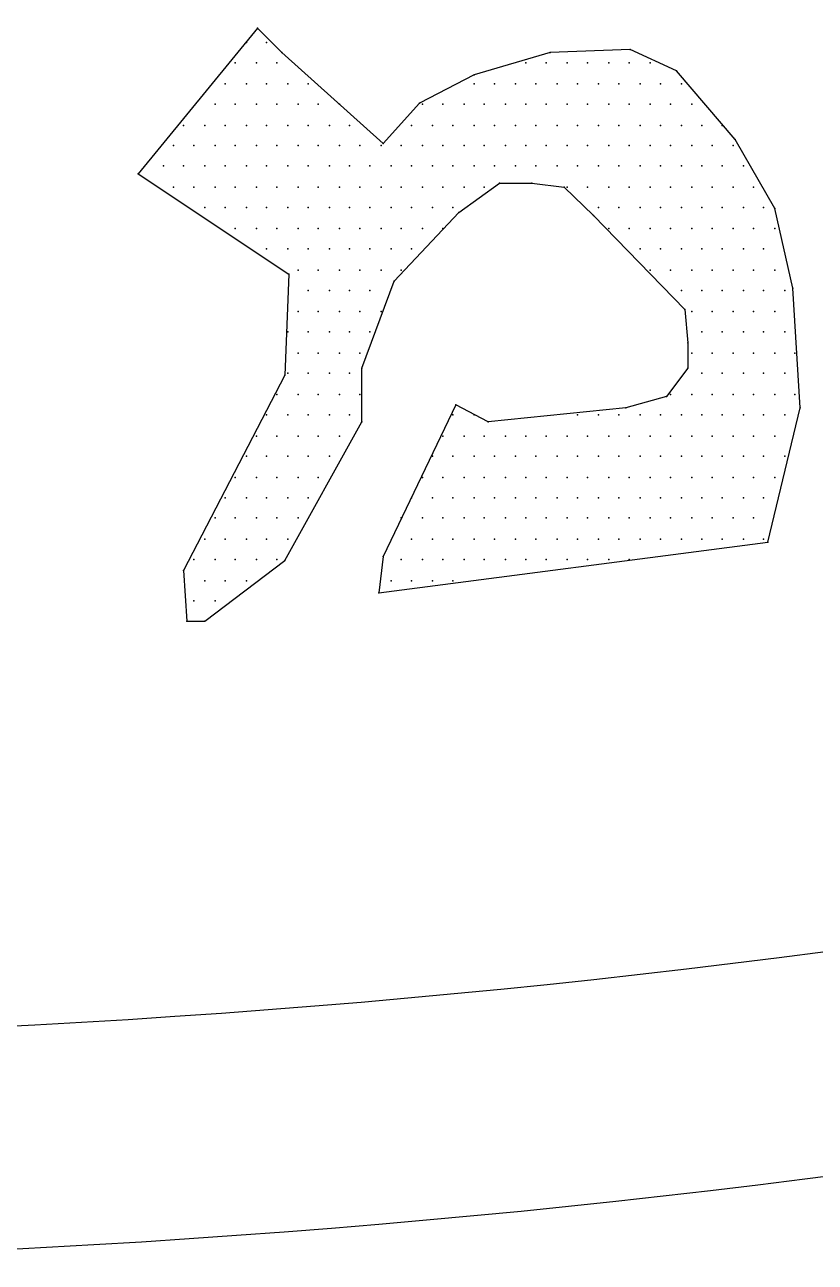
# Model space of a CAD drawing. Extents: x 180421 to 182279, y 668879 to 669787.
# Drawn here: x 181671.48 to 181675.61, y 669701.41 to 669707.86 of the extents above; entities that cross this region are included whole.
import ezdxf

# ---------------------------------------------------------------- set-up
doc = ezdxf.new("R2010")
doc.units = 0
doc.header["$LTSCALE"] = 2.5
doc.header["$MEASUREMENT"] = 0
doc.layers.add('KOTERET', color=1, linetype='CONTINUOUS')

msp = doc.modelspace()

# ---------------------------------------------------------------- linework, layer by layer
at = {"layer": 'KOTERET', "color": 1, "linetype": 'Continuous'}
for points in [[(181688.7952, 669737.3002, 0.06433), (181676.0537, 669740.8155, 0.055067), (181664.7321, 669741.1533, 0.081051), (181651.3572, 669738.4033, 0.05642), (181642.8858, 669734.0225, 0.170965), (181636.3725, 669726.4272, 0.076819), (181635.3802, 669721.9355, 0.118306), (181636.9689, 669715.0897, 0.129737), (181642.0465, 669709.3207, 0.070189), (181651.9853, 669704.0847, 0.047922), (181659.4381, 669702.1899, 0.049022), (181670.1052, 669701.4245, 0.072792), (181685.7075, 669704.127, 0.1248), (181695.9577, 669709.7324, 0.103709), (181701.5895, 669717.6971, 0.036886), (181702.0012, 669719.4442, 0.106536), (181701.7161, 669724.5693, 0.106243), (181696.6491, 669732.3071, 0.106919), (181688.7952, 669737.3002)], [(181659.6281, 669703.3352, 0.049045), (181670.0736, 669702.5857, 0.072972), (181685.3802, 669705.2459, 0.125195), (181695.1659, 669710.5821, 0.103069), (181700.5022, 669718.1035, 0.035565), (181700.8558, 669719.6289, 0.105225), (181700.613, 669724.2104, 0.105504), (181695.8363, 669731.4837, 0.107235), (181688.3729, 669736.2235, 0.064474), (181675.8901, 669739.6648, 0.055181), (181664.8007, 669739.9973, 0.081162), (181651.7742, 669737.3213, 0.05669), (181643.498, 669733.0354, 0.171614), (181637.4545, 669726.0102, 0.076301), (181636.5414, 669721.8932, 0.117637), (181638.0087, 669715.6122, 0.130118), (181642.7116, 669710.276, 0.070334), (181652.3812, 669705.1773, 0.047983), (181659.6281, 669703.3352)]]:
    msp.add_lwpolyline(points, format="xyb", dxfattribs=at)
at = {"layer": 'KOTERET', "color": 2, "linetype": 'Continuous'}
for points in [[(181672.6968, 669707.8428), (181672.074, 669707.0827)], [(181672.8235, 669707.7161), (181672.6968, 669707.8428)], [(181672.6387, 669707.7689), (181672.6387, 669707.7689)], [(181672.7443, 669707.7689), (181672.7443, 669707.7689)], [(181673.3513, 669707.2411), (181672.8235, 669707.7161)], [(181674.2222, 669707.7161), (181673.8263, 669707.6)], [(181674.6392, 669707.7319), (181674.2222, 669707.7161)], [(181674.882, 669707.6211), (181674.6392, 669707.7319)], [(181672.5807, 669707.6633), (181672.5807, 669707.6633)], [(181672.6915, 669707.6633), (181672.6915, 669707.6633)], [(181672.7971, 669707.6633), (181672.7971, 669707.6633)], [(181674.0955, 669707.6633), (181674.0955, 669707.6633)], [(181674.2011, 669707.6633), (181674.2011, 669707.6633)], [(181674.3119, 669707.6633), (181674.3119, 669707.6633)], [(181674.4175, 669707.6633), (181674.4175, 669707.6633)], [(181674.5283, 669707.6633), (181674.5283, 669707.6633)], [(181674.6339, 669707.6633), (181674.6339, 669707.6633)], [(181674.7447, 669707.6633), (181674.7447, 669707.6633)], [(181673.8263, 669707.6), (181673.5413, 669707.4522)], [(181675.1881, 669707.2622), (181674.882, 669707.6211)], [(181672.5279, 669707.5525), (181672.5279, 669707.5525)], [(181672.6387, 669707.5525), (181672.6387, 669707.5525)], [(181672.7443, 669707.5525), (181672.7443, 669707.5525)], [(181672.8551, 669707.5525), (181672.8551, 669707.5525)], [(181672.9607, 669707.5525), (181672.9607, 669707.5525)], [(181673.8263, 669707.5525), (181673.8263, 669707.5525)], [(181673.9319, 669707.5525), (181673.9319, 669707.5525)], [(181674.0427, 669707.5525), (181674.0427, 669707.5525)], [(181674.1483, 669707.5525), (181674.1483, 669707.5525)], [(181674.2591, 669707.5525), (181674.2591, 669707.5525)], [(181674.3647, 669707.5525), (181674.3647, 669707.5525)], [(181674.4755, 669707.5525), (181674.4755, 669707.5525)], [(181674.5811, 669707.5525), (181674.5811, 669707.5525)], [(181674.6919, 669707.5525), (181674.6919, 669707.5525)], [(181674.7975, 669707.5525), (181674.7975, 669707.5525)], [(181674.9084, 669707.5525), (181674.9084, 669707.5525)], [(181672.4751, 669707.4469), (181672.4751, 669707.4469)], [(181672.5807, 669707.4469), (181672.5807, 669707.4469)], [(181672.6915, 669707.4469), (181672.6915, 669707.4469)], [(181672.7971, 669707.4469), (181672.7971, 669707.4469)], [(181672.9079, 669707.4469), (181672.9079, 669707.4469)], [(181673.0135, 669707.4469), (181673.0135, 669707.4469)], [(181673.1243, 669707.4469), (181673.1243, 669707.4469)], [(181673.5413, 669707.4522), (181673.3513, 669707.2411)], [(181673.5571, 669707.4469), (181673.5571, 669707.4469)], [(181673.6627, 669707.4469), (181673.6627, 669707.4469)], [(181673.7735, 669707.4469), (181673.7735, 669707.4469)], [(181673.8791, 669707.4469), (181673.8791, 669707.4469)], [(181673.99, 669707.4469), (181673.99, 669707.4469)], [(181674.0955, 669707.4469), (181674.0955, 669707.4469)], [(181674.2011, 669707.4469), (181674.2011, 669707.4469)], [(181674.3119, 669707.4469), (181674.3119, 669707.4469)], [(181674.4175, 669707.4469), (181674.4175, 669707.4469)], [(181674.5283, 669707.4469), (181674.5283, 669707.4469)], [(181674.6339, 669707.4469), (181674.6339, 669707.4469)], [(181674.7447, 669707.4469), (181674.7447, 669707.4469)], [(181674.8503, 669707.4469), (181674.8503, 669707.4469)], [(181674.9611, 669707.4469), (181674.9611, 669707.4469)], [(181672.3115, 669707.3361), (181672.3115, 669707.3361)], [(181672.4223, 669707.3361), (181672.4223, 669707.3361)], [(181672.5279, 669707.3361), (181672.5279, 669707.3361)], [(181672.6387, 669707.3361), (181672.6387, 669707.3361)], [(181672.7443, 669707.3361), (181672.7443, 669707.3361)], [(181672.8551, 669707.3361), (181672.8551, 669707.3361)], [(181672.9607, 669707.3361), (181672.9607, 669707.3361)], [(181673.0716, 669707.3361), (181673.0716, 669707.3361)], [(181673.1771, 669707.3361), (181673.1771, 669707.3361)], [(181673.4991, 669707.3361), (181673.4991, 669707.3361)], [(181673.6099, 669707.3361), (181673.6099, 669707.3361)], [(181673.7155, 669707.3361), (181673.7155, 669707.3361)], [(181673.8263, 669707.3361), (181673.8263, 669707.3361)], [(181673.9319, 669707.3361), (181673.9319, 669707.3361)], [(181674.0427, 669707.3361), (181674.0427, 669707.3361)], [(181674.1483, 669707.3361), (181674.1483, 669707.3361)], [(181674.2591, 669707.3361), (181674.2591, 669707.3361)], [(181674.3647, 669707.3361), (181674.3647, 669707.3361)], [(181674.4755, 669707.3361), (181674.4755, 669707.3361)], [(181674.5811, 669707.3361), (181674.5811, 669707.3361)], [(181674.6919, 669707.3361), (181674.6919, 669707.3361)], [(181674.7975, 669707.3361), (181674.7975, 669707.3361)], [(181674.9084, 669707.3361), (181674.9084, 669707.3361)], [(181675.0139, 669707.3361), (181675.0139, 669707.3361)], [(181675.1195, 669707.3361), (181675.1195, 669707.3361)], [(181675.3939, 669706.9033), (181675.1881, 669707.2622)], [(181672.2587, 669707.2305), (181672.2587, 669707.2305)], [(181672.3643, 669707.2305), (181672.3643, 669707.2305)], [(181672.4751, 669707.2305), (181672.4751, 669707.2305)], [(181672.5807, 669707.2305), (181672.5807, 669707.2305)], [(181672.6915, 669707.2305), (181672.6915, 669707.2305)], [(181672.7971, 669707.2305), (181672.7971, 669707.2305)], [(181672.9079, 669707.2305), (181672.9079, 669707.2305)], [(181673.0135, 669707.2305), (181673.0135, 669707.2305)], [(181673.1243, 669707.2305), (181673.1243, 669707.2305)], [(181673.2299, 669707.2305), (181673.2299, 669707.2305)], [(181673.3407, 669707.2305), (181673.3407, 669707.2305)], [(181673.4463, 669707.2305), (181673.4463, 669707.2305)], [(181673.5571, 669707.2305), (181673.5571, 669707.2305)], [(181673.6627, 669707.2305), (181673.6627, 669707.2305)], [(181673.7735, 669707.2305), (181673.7735, 669707.2305)], [(181673.8791, 669707.2305), (181673.8791, 669707.2305)], [(181673.99, 669707.2305), (181673.99, 669707.2305)], [(181674.0955, 669707.2305), (181674.0955, 669707.2305)], [(181674.2011, 669707.2305), (181674.2011, 669707.2305)], [(181674.3119, 669707.2305), (181674.3119, 669707.2305)], [(181674.4175, 669707.2305), (181674.4175, 669707.2305)], [(181674.5283, 669707.2305), (181674.5283, 669707.2305)], [(181674.6339, 669707.2305), (181674.6339, 669707.2305)], [(181674.7447, 669707.2305), (181674.7447, 669707.2305)], [(181674.8503, 669707.2305), (181674.8503, 669707.2305)], [(181674.9611, 669707.2305), (181674.9611, 669707.2305)], [(181675.0667, 669707.2305), (181675.0667, 669707.2305)], [(181675.1775, 669707.2305), (181675.1775, 669707.2305)], [(181672.2059, 669707.125), (181672.2059, 669707.125)], [(181672.3115, 669707.125), (181672.3115, 669707.125)], [(181672.4223, 669707.125), (181672.4223, 669707.125)], [(181672.5279, 669707.125), (181672.5279, 669707.125)], [(181672.6387, 669707.125), (181672.6387, 669707.125)], [(181672.7443, 669707.125), (181672.7443, 669707.125)], [(181672.8551, 669707.125), (181672.8551, 669707.125)], [(181672.9607, 669707.125), (181672.9607, 669707.125)], [(181673.0716, 669707.125), (181673.0716, 669707.125)], [(181673.1771, 669707.125), (181673.1771, 669707.125)], [(181673.2827, 669707.125), (181673.2827, 669707.125)], [(181673.3935, 669707.125), (181673.3935, 669707.125)], [(181673.4991, 669707.125), (181673.4991, 669707.125)], [(181673.6099, 669707.125), (181673.6099, 669707.125)], [(181673.7155, 669707.125), (181673.7155, 669707.125)], [(181673.8263, 669707.125), (181673.8263, 669707.125)], [(181673.9319, 669707.125), (181673.9319, 669707.125)], [(181674.0427, 669707.125), (181674.0427, 669707.125)], [(181674.1483, 669707.125), (181674.1483, 669707.125)], [(181674.2591, 669707.125), (181674.2591, 669707.125)], [(181674.3647, 669707.125), (181674.3647, 669707.125)], [(181674.4755, 669707.125), (181674.4755, 669707.125)], [(181674.5811, 669707.125), (181674.5811, 669707.125)], [(181674.6919, 669707.125), (181674.6919, 669707.125)], [(181674.7975, 669707.125), (181674.7975, 669707.125)], [(181674.9084, 669707.125), (181674.9084, 669707.125)], [(181675.0139, 669707.125), (181675.0139, 669707.125)], [(181675.1195, 669707.125), (181675.1195, 669707.125)], [(181675.2303, 669707.125), (181675.2303, 669707.125)], [(181672.074, 669707.0827), (181672.8604, 669706.5602)], [(181672.2587, 669707.0141), (181672.2587, 669707.0141)], [(181672.3643, 669707.0141), (181672.3643, 669707.0141)], [(181672.4751, 669707.0141), (181672.4751, 669707.0141)], [(181672.5807, 669707.0141), (181672.5807, 669707.0141)], [(181672.6915, 669707.0141), (181672.6915, 669707.0141)], [(181672.7971, 669707.0141), (181672.7971, 669707.0141)], [(181672.9079, 669707.0141), (181672.9079, 669707.0141)], [(181673.0135, 669707.0141), (181673.0135, 669707.0141)], [(181673.1243, 669707.0141), (181673.1243, 669707.0141)], [(181673.2299, 669707.0141), (181673.2299, 669707.0141)], [(181673.3407, 669707.0141), (181673.3407, 669707.0141)], [(181673.4463, 669707.0141), (181673.4463, 669707.0141)], [(181673.5571, 669707.0141), (181673.5571, 669707.0141)], [(181673.6627, 669707.0141), (181673.6627, 669707.0141)], [(181673.7472, 669706.8822), (181673.9583, 669707.0352)], [(181673.7735, 669707.0141), (181673.7735, 669707.0141)], [(181673.8791, 669707.0141), (181673.8791, 669707.0141)], [(181673.9583, 669707.0352), (181674.1272, 669707.0352)], [(181674.1272, 669707.0352), (181674.2961, 669707.0141)], [(181674.2961, 669707.0141), (181674.4492, 669706.8663)], [(181674.3119, 669707.0141), (181674.3119, 669707.0141)], [(181674.4175, 669707.0141), (181674.4175, 669707.0141)], [(181674.5283, 669707.0141), (181674.5283, 669707.0141)], [(181674.6339, 669707.0141), (181674.6339, 669707.0141)], [(181674.7447, 669707.0141), (181674.7447, 669707.0141)], [(181674.8503, 669707.0141), (181674.8503, 669707.0141)], [(181674.9611, 669707.0141), (181674.9611, 669707.0141)], [(181675.0667, 669707.0141), (181675.0667, 669707.0141)], [(181675.1775, 669707.0141), (181675.1775, 669707.0141)], [(181675.2831, 669707.0141), (181675.2831, 669707.0141)], [(181672.4223, 669706.9085), (181672.4223, 669706.9085)], [(181672.5279, 669706.9085), (181672.5279, 669706.9085)], [(181672.6387, 669706.9085), (181672.6387, 669706.9085)], [(181672.7443, 669706.9085), (181672.7443, 669706.9085)], [(181672.8551, 669706.9085), (181672.8551, 669706.9085)], [(181672.9607, 669706.9085), (181672.9607, 669706.9085)], [(181673.0716, 669706.9085), (181673.0716, 669706.9085)], [(181673.1771, 669706.9085), (181673.1771, 669706.9085)], [(181673.2827, 669706.9085), (181673.2827, 669706.9085)], [(181673.3935, 669706.9085), (181673.3935, 669706.9085)], [(181673.4094, 669706.5232), (181673.7472, 669706.8822)], [(181673.4991, 669706.9085), (181673.4991, 669706.9085)], [(181673.6099, 669706.9085), (181673.6099, 669706.9085)], [(181673.7155, 669706.9085), (181673.7155, 669706.9085)], [(181674.4492, 669706.8663), (181674.9242, 669706.3755)], [(181674.4755, 669706.9085), (181674.4755, 669706.9085)], [(181674.5811, 669706.9085), (181674.5811, 669706.9085)], [(181674.6919, 669706.9085), (181674.6919, 669706.9085)], [(181674.7975, 669706.9085), (181674.7975, 669706.9085)], [(181674.9084, 669706.9085), (181674.9084, 669706.9085)], [(181675.0139, 669706.9085), (181675.0139, 669706.9085)], [(181675.1195, 669706.9085), (181675.1195, 669706.9085)], [(181675.2303, 669706.9085), (181675.2303, 669706.9085)], [(181675.3359, 669706.9085), (181675.3359, 669706.9085)], [(181675.489, 669706.4863), (181675.3939, 669706.9033)], [(181672.5807, 669706.7977), (181672.5807, 669706.7977)], [(181672.6915, 669706.7977), (181672.6915, 669706.7977)], [(181672.7971, 669706.7977), (181672.7971, 669706.7977)], [(181672.9079, 669706.7977), (181672.9079, 669706.7977)], [(181673.0135, 669706.7977), (181673.0135, 669706.7977)], [(181673.1243, 669706.7977), (181673.1243, 669706.7977)], [(181673.2299, 669706.7977), (181673.2299, 669706.7977)], [(181673.3407, 669706.7977), (181673.3407, 669706.7977)], [(181673.4463, 669706.7977), (181673.4463, 669706.7977)], [(181673.5571, 669706.7977), (181673.5571, 669706.7977)], [(181673.6627, 669706.7977), (181673.6627, 669706.7977)], [(181674.5283, 669706.7977), (181674.5283, 669706.7977)], [(181674.6339, 669706.7977), (181674.6339, 669706.7977)], [(181674.7447, 669706.7977), (181674.7447, 669706.7977)], [(181674.8503, 669706.7977), (181674.8503, 669706.7977)], [(181674.9611, 669706.7977), (181674.9611, 669706.7977)], [(181675.0667, 669706.7977), (181675.0667, 669706.7977)], [(181675.1775, 669706.7977), (181675.1775, 669706.7977)], [(181675.2831, 669706.7977), (181675.2831, 669706.7977)], [(181675.3939, 669706.7977), (181675.3939, 669706.7977)], [(181672.7443, 669706.6921), (181672.7443, 669706.6921)], [(181672.8551, 669706.6921), (181672.8551, 669706.6921)], [(181672.9607, 669706.6921), (181672.9607, 669706.6921)], [(181673.0716, 669706.6921), (181673.0716, 669706.6921)], [(181673.1771, 669706.6921), (181673.1771, 669706.6921)], [(181673.2827, 669706.6921), (181673.2827, 669706.6921)], [(181673.3935, 669706.6921), (181673.3935, 669706.6921)], [(181673.4991, 669706.6921), (181673.4991, 669706.6921)], [(181674.6919, 669706.6921), (181674.6919, 669706.6921)], [(181674.7975, 669706.6921), (181674.7975, 669706.6921)], [(181674.9084, 669706.6921), (181674.9084, 669706.6921)], [(181675.0139, 669706.6921), (181675.0139, 669706.6921)], [(181675.1195, 669706.6921), (181675.1195, 669706.6921)], [(181675.2303, 669706.6921), (181675.2303, 669706.6921)], [(181675.3359, 669706.6921), (181675.3359, 669706.6921)], [(181672.8604, 669706.5602), (181672.8393, 669706.0324)], [(181672.9079, 669706.5813), (181672.9079, 669706.5813)], [(181673.0135, 669706.5813), (181673.0135, 669706.5813)], [(181673.1243, 669706.5813), (181673.1243, 669706.5813)], [(181673.2299, 669706.5813), (181673.2299, 669706.5813)], [(181673.3407, 669706.5813), (181673.3407, 669706.5813)], [(181673.4463, 669706.5813), (181673.4463, 669706.5813)], [(181674.7447, 669706.5813), (181674.7447, 669706.5813)], [(181674.8503, 669706.5813), (181674.8503, 669706.5813)], [(181674.9611, 669706.5813), (181674.9611, 669706.5813)], [(181675.0667, 669706.5813), (181675.0667, 669706.5813)], [(181675.1775, 669706.5813), (181675.1775, 669706.5813)], [(181675.2831, 669706.5813), (181675.2831, 669706.5813)], [(181675.3939, 669706.5813), (181675.3939, 669706.5813)], [(181672.9607, 669706.4757), (181672.9607, 669706.4757)], [(181673.0716, 669706.4757), (181673.0716, 669706.4757)], [(181673.1771, 669706.4757), (181673.1771, 669706.4757)], [(181673.2405, 669706.0693), (181673.4094, 669706.5232)], [(181673.2827, 669706.4757), (181673.2827, 669706.4757)], [(181674.9084, 669706.4757), (181674.9084, 669706.4757)], [(181675.0139, 669706.4757), (181675.0139, 669706.4757)], [(181675.1195, 669706.4757), (181675.1195, 669706.4757)], [(181675.2303, 669706.4757), (181675.2303, 669706.4757)], [(181675.3359, 669706.4757), (181675.3359, 669706.4757)], [(181675.4467, 669706.4757), (181675.4467, 669706.4757)], [(181675.5259, 669705.8635), (181675.489, 669706.4863)], [(181672.9079, 669706.3649), (181672.9079, 669706.3649)], [(181673.0135, 669706.3649), (181673.0135, 669706.3649)], [(181673.1243, 669706.3649), (181673.1243, 669706.3649)], [(181673.2299, 669706.3649), (181673.2299, 669706.3649)], [(181673.3407, 669706.3649), (181673.3407, 669706.3649)], [(181674.9242, 669706.3755), (181674.94, 669706.2013)], [(181674.9611, 669706.3649), (181674.9611, 669706.3649)], [(181675.0667, 669706.3649), (181675.0667, 669706.3649)], [(181675.1775, 669706.3649), (181675.1775, 669706.3649)], [(181675.2831, 669706.3649), (181675.2831, 669706.3649)], [(181675.3939, 669706.3649), (181675.3939, 669706.3649)], [(181672.8551, 669706.2593), (181672.8551, 669706.2593)], [(181672.9607, 669706.2593), (181672.9607, 669706.2593)], [(181673.0716, 669706.2593), (181673.0716, 669706.2593)], [(181673.1771, 669706.2593), (181673.1771, 669706.2593)], [(181673.2827, 669706.2593), (181673.2827, 669706.2593)], [(181675.0139, 669706.2593), (181675.0139, 669706.2593)], [(181675.1195, 669706.2593), (181675.1195, 669706.2593)], [(181675.2303, 669706.2593), (181675.2303, 669706.2593)], [(181675.3359, 669706.2593), (181675.3359, 669706.2593)], [(181675.4467, 669706.2593), (181675.4467, 669706.2593)], [(181674.94, 669706.2013), (181674.94, 669706.0693)], [(181672.9079, 669706.1485), (181672.9079, 669706.1485)], [(181673.0135, 669706.1485), (181673.0135, 669706.1485)], [(181673.1243, 669706.1485), (181673.1243, 669706.1485)], [(181673.2299, 669706.1485), (181673.2299, 669706.1485)], [(181674.9611, 669706.1485), (181674.9611, 669706.1485)], [(181675.0667, 669706.1485), (181675.0667, 669706.1485)], [(181675.1775, 669706.1485), (181675.1775, 669706.1485)], [(181675.2831, 669706.1485), (181675.2831, 669706.1485)], [(181675.3939, 669706.1485), (181675.3939, 669706.1485)], [(181675.4995, 669706.1485), (181675.4995, 669706.1485)], [(181672.8393, 669706.0324), (181672.3115, 669705.0137)], [(181672.8551, 669706.0429), (181672.8551, 669706.0429)], [(181672.9607, 669706.0429), (181672.9607, 669706.0429)], [(181673.0716, 669706.0429), (181673.0716, 669706.0429)], [(181673.1771, 669706.0429), (181673.1771, 669706.0429)], [(181673.2405, 669705.7896), (181673.2405, 669706.0693)], [(181674.94, 669706.0693), (181674.8292, 669705.9215)], [(181675.0139, 669706.0429), (181675.0139, 669706.0429)], [(181675.1195, 669706.0429), (181675.1195, 669706.0429)], [(181675.2303, 669706.0429), (181675.2303, 669706.0429)], [(181675.3359, 669706.0429), (181675.3359, 669706.0429)], [(181675.4467, 669706.0429), (181675.4467, 669706.0429)], [(181672.7971, 669705.9321), (181672.7971, 669705.9321)], [(181672.9079, 669705.9321), (181672.9079, 669705.9321)], [(181673.0135, 669705.9321), (181673.0135, 669705.9321)], [(181673.1243, 669705.9321), (181673.1243, 669705.9321)], [(181673.2299, 669705.9321), (181673.2299, 669705.9321)], [(181674.8292, 669705.9215), (181674.6181, 669705.8635)], [(181674.8503, 669705.9321), (181674.8503, 669705.9321)], [(181674.9611, 669705.9321), (181674.9611, 669705.9321)], [(181675.0667, 669705.9321), (181675.0667, 669705.9321)], [(181675.1775, 669705.9321), (181675.1775, 669705.9321)], [(181675.2831, 669705.9321), (181675.2831, 669705.9321)], [(181675.3939, 669705.9321), (181675.3939, 669705.9321)], [(181675.4995, 669705.9321), (181675.4995, 669705.9321)], [(181672.7443, 669705.8265), (181672.7443, 669705.8265)], [(181672.8551, 669705.8265), (181672.8551, 669705.8265)], [(181672.9607, 669705.8265), (181672.9607, 669705.8265)], [(181673.0716, 669705.8265), (181673.0716, 669705.8265)], [(181673.1771, 669705.8265), (181673.1771, 669705.8265)], [(181673.7313, 669705.8793), (181673.3513, 669705.0876)], [(181673.7155, 669705.8265), (181673.7155, 669705.8265)], [(181673.9002, 669705.7896), (181673.7313, 669705.8793)], [(181673.8263, 669705.8265), (181673.8263, 669705.8265)], [(181674.6181, 669705.8635), (181673.9002, 669705.7896)], [(181674.3647, 669705.8265), (181674.3647, 669705.8265)], [(181674.4755, 669705.8265), (181674.4755, 669705.8265)], [(181674.5811, 669705.8265), (181674.5811, 669705.8265)], [(181674.6919, 669705.8265), (181674.6919, 669705.8265)], [(181674.7975, 669705.8265), (181674.7975, 669705.8265)], [(181674.9084, 669705.8265), (181674.9084, 669705.8265)], [(181675.0139, 669705.8265), (181675.0139, 669705.8265)], [(181675.1195, 669705.8265), (181675.1195, 669705.8265)], [(181675.2303, 669705.8265), (181675.2303, 669705.8265)], [(181675.3359, 669705.8265), (181675.3359, 669705.8265)], [(181675.357, 669705.1615), (181675.5259, 669705.8635)], [(181675.4467, 669705.8265), (181675.4467, 669705.8265)], [(181672.8393, 669705.0665), (181673.2405, 669705.7896)], [(181672.6915, 669705.7157), (181672.6915, 669705.7157)], [(181672.7971, 669705.7157), (181672.7971, 669705.7157)], [(181672.9079, 669705.7157), (181672.9079, 669705.7157)], [(181673.0135, 669705.7157), (181673.0135, 669705.7157)], [(181673.1243, 669705.7157), (181673.1243, 669705.7157)], [(181673.6627, 669705.7157), (181673.6627, 669705.7157)], [(181673.7735, 669705.7157), (181673.7735, 669705.7157)], [(181673.8791, 669705.7157), (181673.8791, 669705.7157)], [(181673.99, 669705.7157), (181673.99, 669705.7157)], [(181674.0955, 669705.7157), (181674.0955, 669705.7157)], [(181674.2011, 669705.7157), (181674.2011, 669705.7157)], [(181674.3119, 669705.7157), (181674.3119, 669705.7157)], [(181674.4175, 669705.7157), (181674.4175, 669705.7157)], [(181674.5283, 669705.7157), (181674.5283, 669705.7157)], [(181674.6339, 669705.7157), (181674.6339, 669705.7157)], [(181674.7447, 669705.7157), (181674.7447, 669705.7157)], [(181674.8503, 669705.7157), (181674.8503, 669705.7157)], [(181674.9611, 669705.7157), (181674.9611, 669705.7157)], [(181675.0667, 669705.7157), (181675.0667, 669705.7157)], [(181675.1775, 669705.7157), (181675.1775, 669705.7157)], [(181675.2831, 669705.7157), (181675.2831, 669705.7157)], [(181675.3939, 669705.7157), (181675.3939, 669705.7157)], [(181672.6387, 669705.6101), (181672.6387, 669705.6101)], [(181672.7443, 669705.6101), (181672.7443, 669705.6101)], [(181672.8551, 669705.6101), (181672.8551, 669705.6101)], [(181672.9607, 669705.6101), (181672.9607, 669705.6101)], [(181673.0716, 669705.6101), (181673.0716, 669705.6101)], [(181673.6099, 669705.6101), (181673.6099, 669705.6101)], [(181673.7155, 669705.6101), (181673.7155, 669705.6101)], [(181673.8263, 669705.6101), (181673.8263, 669705.6101)], [(181673.9319, 669705.6101), (181673.9319, 669705.6101)], [(181674.0427, 669705.6101), (181674.0427, 669705.6101)], [(181674.1483, 669705.6101), (181674.1483, 669705.6101)], [(181674.2591, 669705.6101), (181674.2591, 669705.6101)], [(181674.3647, 669705.6101), (181674.3647, 669705.6101)], [(181674.4755, 669705.6101), (181674.4755, 669705.6101)], [(181674.5811, 669705.6101), (181674.5811, 669705.6101)], [(181674.6919, 669705.6101), (181674.6919, 669705.6101)], [(181674.7975, 669705.6101), (181674.7975, 669705.6101)], [(181674.9084, 669705.6101), (181674.9084, 669705.6101)], [(181675.0139, 669705.6101), (181675.0139, 669705.6101)], [(181675.1195, 669705.6101), (181675.1195, 669705.6101)], [(181675.2303, 669705.6101), (181675.2303, 669705.6101)], [(181675.3359, 669705.6101), (181675.3359, 669705.6101)], [(181675.4467, 669705.6101), (181675.4467, 669705.6101)], [(181672.5807, 669705.4993), (181672.5807, 669705.4993)], [(181672.6915, 669705.4993), (181672.6915, 669705.4993)], [(181672.7971, 669705.4993), (181672.7971, 669705.4993)], [(181672.9079, 669705.4993), (181672.9079, 669705.4993)], [(181673.0135, 669705.4993), (181673.0135, 669705.4993)], [(181673.5571, 669705.4993), (181673.5571, 669705.4993)], [(181673.6627, 669705.4993), (181673.6627, 669705.4993)], [(181673.7735, 669705.4993), (181673.7735, 669705.4993)], [(181673.8791, 669705.4993), (181673.8791, 669705.4993)], [(181673.99, 669705.4993), (181673.99, 669705.4993)], [(181674.0955, 669705.4993), (181674.0955, 669705.4993)], [(181674.2011, 669705.4993), (181674.2011, 669705.4993)], [(181674.3119, 669705.4993), (181674.3119, 669705.4993)], [(181674.4175, 669705.4993), (181674.4175, 669705.4993)], [(181674.5283, 669705.4993), (181674.5283, 669705.4993)], [(181674.6339, 669705.4993), (181674.6339, 669705.4993)], [(181674.7447, 669705.4993), (181674.7447, 669705.4993)], [(181674.8503, 669705.4993), (181674.8503, 669705.4993)], [(181674.9611, 669705.4993), (181674.9611, 669705.4993)], [(181675.0667, 669705.4993), (181675.0667, 669705.4993)], [(181675.1775, 669705.4993), (181675.1775, 669705.4993)], [(181675.2831, 669705.4993), (181675.2831, 669705.4993)], [(181675.3939, 669705.4993), (181675.3939, 669705.4993)], [(181672.5279, 669705.3937), (181672.5279, 669705.3937)], [(181672.6387, 669705.3937), (181672.6387, 669705.3937)], [(181672.7443, 669705.3937), (181672.7443, 669705.3937)], [(181672.8551, 669705.3937), (181672.8551, 669705.3937)], [(181672.9607, 669705.3937), (181672.9607, 669705.3937)], [(181673.4991, 669705.3937), (181673.4991, 669705.3937)], [(181673.6099, 669705.3937), (181673.6099, 669705.3937)], [(181673.7155, 669705.3937), (181673.7155, 669705.3937)], [(181673.8263, 669705.3937), (181673.8263, 669705.3937)], [(181673.9319, 669705.3937), (181673.9319, 669705.3937)], [(181674.0427, 669705.3937), (181674.0427, 669705.3937)], [(181674.1483, 669705.3937), (181674.1483, 669705.3937)], [(181674.2591, 669705.3937), (181674.2591, 669705.3937)], [(181674.3647, 669705.3937), (181674.3647, 669705.3937)], [(181674.4755, 669705.3937), (181674.4755, 669705.3937)], [(181674.5811, 669705.3937), (181674.5811, 669705.3937)], [(181674.6919, 669705.3937), (181674.6919, 669705.3937)], [(181674.7975, 669705.3937), (181674.7975, 669705.3937)], [(181674.9084, 669705.3937), (181674.9084, 669705.3937)], [(181675.0139, 669705.3937), (181675.0139, 669705.3937)], [(181675.1195, 669705.3937), (181675.1195, 669705.3937)], [(181675.2303, 669705.3937), (181675.2303, 669705.3937)], [(181675.3359, 669705.3937), (181675.3359, 669705.3937)], [(181672.4751, 669705.2882), (181672.4751, 669705.2882)], [(181672.5807, 669705.2882), (181672.5807, 669705.2882)], [(181672.6915, 669705.2882), (181672.6915, 669705.2882)], [(181672.7971, 669705.2882), (181672.7971, 669705.2882)], [(181672.9079, 669705.2882), (181672.9079, 669705.2882)], [(181673.4463, 669705.2882), (181673.4463, 669705.2882)], [(181673.5571, 669705.2882), (181673.5571, 669705.2882)], [(181673.6627, 669705.2882), (181673.6627, 669705.2882)], [(181673.7735, 669705.2882), (181673.7735, 669705.2882)], [(181673.8791, 669705.2882), (181673.8791, 669705.2882)], [(181673.99, 669705.2882), (181673.99, 669705.2882)], [(181674.0955, 669705.2882), (181674.0955, 669705.2882)], [(181674.2011, 669705.2882), (181674.2011, 669705.2882)], [(181674.3119, 669705.2882), (181674.3119, 669705.2882)], [(181674.4175, 669705.2882), (181674.4175, 669705.2882)], [(181674.5283, 669705.2882), (181674.5283, 669705.2882)], [(181674.6339, 669705.2882), (181674.6339, 669705.2882)], [(181674.7447, 669705.2882), (181674.7447, 669705.2882)], [(181674.8503, 669705.2882), (181674.8503, 669705.2882)], [(181674.9611, 669705.2882), (181674.9611, 669705.2882)], [(181675.0667, 669705.2882), (181675.0667, 669705.2882)], [(181675.1775, 669705.2882), (181675.1775, 669705.2882)], [(181675.2831, 669705.2882), (181675.2831, 669705.2882)], [(181672.4223, 669705.1773), (181672.4223, 669705.1773)], [(181672.5279, 669705.1773), (181672.5279, 669705.1773)], [(181672.6387, 669705.1773), (181672.6387, 669705.1773)], [(181672.7443, 669705.1773), (181672.7443, 669705.1773)], [(181672.8551, 669705.1773), (181672.8551, 669705.1773)], [(181673.3302, 669704.8976), (181675.357, 669705.1615)], [(181673.4991, 669705.1773), (181673.4991, 669705.1773)], [(181673.6099, 669705.1773), (181673.6099, 669705.1773)], [(181673.7155, 669705.1773), (181673.7155, 669705.1773)], [(181673.8263, 669705.1773), (181673.8263, 669705.1773)], [(181673.9319, 669705.1773), (181673.9319, 669705.1773)], [(181674.0427, 669705.1773), (181674.0427, 669705.1773)], [(181674.1483, 669705.1773), (181674.1483, 669705.1773)], [(181674.2591, 669705.1773), (181674.2591, 669705.1773)], [(181674.3647, 669705.1773), (181674.3647, 669705.1773)], [(181674.4755, 669705.1773), (181674.4755, 669705.1773)], [(181674.5811, 669705.1773), (181674.5811, 669705.1773)], [(181674.6919, 669705.1773), (181674.6919, 669705.1773)], [(181674.7975, 669705.1773), (181674.7975, 669705.1773)], [(181674.9084, 669705.1773), (181674.9084, 669705.1773)], [(181675.0139, 669705.1773), (181675.0139, 669705.1773)], [(181675.1195, 669705.1773), (181675.1195, 669705.1773)], [(181675.2303, 669705.1773), (181675.2303, 669705.1773)], [(181675.3359, 669705.1773), (181675.3359, 669705.1773)], [(181672.3643, 669705.0717), (181672.3643, 669705.0717)], [(181672.4223, 669704.7498), (181672.8393, 669705.0665)], [(181672.4751, 669705.0717), (181672.4751, 669705.0717)], [(181672.5807, 669705.0717), (181672.5807, 669705.0717)], [(181672.6915, 669705.0717), (181672.6915, 669705.0717)], [(181672.7971, 669705.0717), (181672.7971, 669705.0717)], [(181673.3513, 669705.0876), (181673.3302, 669704.8976)], [(181673.4463, 669705.0717), (181673.4463, 669705.0717)], [(181673.5571, 669705.0717), (181673.5571, 669705.0717)], [(181673.6627, 669705.0717), (181673.6627, 669705.0717)], [(181673.7735, 669705.0717), (181673.7735, 669705.0717)], [(181673.8791, 669705.0717), (181673.8791, 669705.0717)], [(181673.99, 669705.0717), (181673.99, 669705.0717)], [(181674.0955, 669705.0717), (181674.0955, 669705.0717)], [(181674.2011, 669705.0717), (181674.2011, 669705.0717)], [(181674.3119, 669705.0717), (181674.3119, 669705.0717)], [(181674.4175, 669705.0717), (181674.4175, 669705.0717)], [(181674.5283, 669705.0717), (181674.5283, 669705.0717)], [(181674.6339, 669705.0717), (181674.6339, 669705.0717)], [(181672.3115, 669705.0137), (181672.3273, 669704.7498)], [(181672.4223, 669704.9609), (181672.4223, 669704.9609)], [(181672.5279, 669704.9609), (181672.5279, 669704.9609)], [(181672.6387, 669704.9609), (181672.6387, 669704.9609)], [(181673.3935, 669704.9609), (181673.3935, 669704.9609)], [(181673.4991, 669704.9609), (181673.4991, 669704.9609)], [(181673.6099, 669704.9609), (181673.6099, 669704.9609)], [(181673.7155, 669704.9609), (181673.7155, 669704.9609)], [(181672.3643, 669704.8553), (181672.3643, 669704.8553)], [(181672.4751, 669704.8553), (181672.4751, 669704.8553)], [(181672.3273, 669704.7498), (181672.4223, 669704.7498)]]:
    msp.add_lwpolyline(points, dxfattribs=at)
at = {"layer": 'KOTERET', "color": 1}
for p in [(181672.6968, 669707.8428), (181672.6968, 669707.8428), (181672.6387, 669707.7689), (181672.6387, 669707.7689), (181672.7443, 669707.7689), (181672.7443, 669707.7689), (181672.8235, 669707.7161), (181672.8235, 669707.7161), (181674.2222, 669707.7161), (181674.2222, 669707.7161), (181674.6392, 669707.7319), (181674.6392, 669707.7319), (181672.5807, 669707.6633), (181672.5807, 669707.6633), (181672.6915, 669707.6633), (181672.6915, 669707.6633), (181672.7971, 669707.6633), (181672.7971, 669707.6633), (181674.0955, 669707.6633), (181674.0955, 669707.6633), (181674.2011, 669707.6633), (181674.2011, 669707.6633), (181674.3119, 669707.6633), (181674.3119, 669707.6633), (181674.4175, 669707.6633), (181674.4175, 669707.6633), (181674.5283, 669707.6633), (181674.5283, 669707.6633), (181674.6339, 669707.6633), (181674.6339, 669707.6633), (181674.7447, 669707.6633), (181674.7447, 669707.6633), (181673.8263, 669707.6), (181673.8263, 669707.6), (181674.882, 669707.6211), (181674.882, 669707.6211), (181672.5279, 669707.5525), (181672.5279, 669707.5525), (181672.6387, 669707.5525), (181672.6387, 669707.5525), (181672.7443, 669707.5525), (181672.7443, 669707.5525), (181672.8551, 669707.5525), (181672.8551, 669707.5525), (181672.9607, 669707.5525), (181672.9607, 669707.5525), (181673.8263, 669707.5525), (181673.8263, 669707.5525), (181673.9319, 669707.5525), (181673.9319, 669707.5525), (181674.0427, 669707.5525), (181674.0427, 669707.5525), (181674.1483, 669707.5525), (181674.1483, 669707.5525), (181674.2591, 669707.5525), (181674.2591, 669707.5525), (181674.3647, 669707.5525), (181674.3647, 669707.5525), (181674.4755, 669707.5525), (181674.4755, 669707.5525), (181674.5811, 669707.5525), (181674.5811, 669707.5525), (181674.6919, 669707.5525), (181674.6919, 669707.5525), (181674.7975, 669707.5525), (181674.7975, 669707.5525), (181674.9084, 669707.5525), (181674.9084, 669707.5525), (181672.4751, 669707.4469), (181672.4751, 669707.4469), (181672.5807, 669707.4469), (181672.5807, 669707.4469), (181672.6915, 669707.4469), (181672.6915, 669707.4469), (181672.7971, 669707.4469), (181672.7971, 669707.4469), (181672.9079, 669707.4469), (181672.9079, 669707.4469), (181673.0135, 669707.4469), (181673.0135, 669707.4469), (181673.1243, 669707.4469), (181673.1243, 669707.4469), (181673.5413, 669707.4522), (181673.5413, 669707.4522), (181673.5571, 669707.4469), (181673.5571, 669707.4469), (181673.6627, 669707.4469), (181673.6627, 669707.4469), (181673.7735, 669707.4469), (181673.7735, 669707.4469), (181673.8791, 669707.4469), (181673.8791, 669707.4469), (181673.99, 669707.4469), (181673.99, 669707.4469), (181674.0955, 669707.4469), (181674.0955, 669707.4469), (181674.2011, 669707.4469), (181674.2011, 669707.4469), (181674.3119, 669707.4469), (181674.3119, 669707.4469), (181674.4175, 669707.4469), (181674.4175, 669707.4469), (181674.5283, 669707.4469), (181674.5283, 669707.4469), (181674.6339, 669707.4469), (181674.6339, 669707.4469), (181674.7447, 669707.4469), (181674.7447, 669707.4469), (181674.8503, 669707.4469), (181674.8503, 669707.4469), (181674.9611, 669707.4469), (181674.9611, 669707.4469), (181672.3115, 669707.3361), (181672.3115, 669707.3361), (181672.4223, 669707.3361), (181672.4223, 669707.3361), (181672.5279, 669707.3361), (181672.5279, 669707.3361), (181672.6387, 669707.3361), (181672.6387, 669707.3361), (181672.7443, 669707.3361), (181672.7443, 669707.3361), (181672.8551, 669707.3361), (181672.8551, 669707.3361), (181672.9607, 669707.3361), (181672.9607, 669707.3361), (181673.0716, 669707.3361), (181673.0716, 669707.3361), (181673.1771, 669707.3361), (181673.1771, 669707.3361), (181673.4991, 669707.3361), (181673.4991, 669707.3361), (181673.6099, 669707.3361), (181673.6099, 669707.3361), (181673.7155, 669707.3361), (181673.7155, 669707.3361), (181673.8263, 669707.3361), (181673.8263, 669707.3361), (181673.9319, 669707.3361), (181673.9319, 669707.3361), (181674.0427, 669707.3361), (181674.0427, 669707.3361), (181674.1483, 669707.3361), (181674.1483, 669707.3361), (181674.2591, 669707.3361), (181674.2591, 669707.3361), (181674.3647, 669707.3361), (181674.3647, 669707.3361), (181674.4755, 669707.3361), (181674.4755, 669707.3361), (181674.5811, 669707.3361), (181674.5811, 669707.3361), (181674.6919, 669707.3361), (181674.6919, 669707.3361), (181674.7975, 669707.3361), (181674.7975, 669707.3361), (181674.9084, 669707.3361), (181674.9084, 669707.3361), (181675.0139, 669707.3361), (181675.0139, 669707.3361), (181675.1195, 669707.3361), (181675.1195, 669707.3361), (181675.1881, 669707.2622), (181675.1881, 669707.2622), (181672.2587, 669707.2305), (181672.2587, 669707.2305), (181672.3643, 669707.2305), (181672.3643, 669707.2305), (181672.4751, 669707.2305), (181672.4751, 669707.2305), (181672.5807, 669707.2305), (181672.5807, 669707.2305), (181672.6915, 669707.2305), (181672.6915, 669707.2305), (181672.7971, 669707.2305), (181672.7971, 669707.2305), (181672.9079, 669707.2305), (181672.9079, 669707.2305), (181673.0135, 669707.2305), (181673.0135, 669707.2305), (181673.1243, 669707.2305), (181673.1243, 669707.2305), (181673.2299, 669707.2305), (181673.2299, 669707.2305), (181673.3407, 669707.2305), (181673.3407, 669707.2305), (181673.3513, 669707.2411), (181673.3513, 669707.2411), (181673.4463, 669707.2305), (181673.4463, 669707.2305), (181673.5571, 669707.2305), (181673.5571, 669707.2305), (181673.6627, 669707.2305), (181673.6627, 669707.2305), (181673.7735, 669707.2305), (181673.7735, 669707.2305), (181673.8791, 669707.2305), (181673.8791, 669707.2305), (181673.99, 669707.2305), (181673.99, 669707.2305), (181674.0955, 669707.2305), (181674.0955, 669707.2305), (181674.2011, 669707.2305), (181674.2011, 669707.2305), (181674.3119, 669707.2305), (181674.3119, 669707.2305), (181674.4175, 669707.2305), (181674.4175, 669707.2305), (181674.5283, 669707.2305), (181674.5283, 669707.2305), (181674.6339, 669707.2305), (181674.6339, 669707.2305), (181674.7447, 669707.2305), (181674.7447, 669707.2305), (181674.8503, 669707.2305), (181674.8503, 669707.2305), (181674.9611, 669707.2305), (181674.9611, 669707.2305), (181675.0667, 669707.2305), (181675.0667, 669707.2305), (181675.1775, 669707.2305), (181675.1775, 669707.2305), (181672.2059, 669707.125), (181672.2059, 669707.125), (181672.3115, 669707.125), (181672.3115, 669707.125), (181672.4223, 669707.125), (181672.4223, 669707.125), (181672.5279, 669707.125), (181672.5279, 669707.125), (181672.6387, 669707.125), (181672.6387, 669707.125), (181672.7443, 669707.125), (181672.7443, 669707.125), (181672.8551, 669707.125), (181672.8551, 669707.125), (181672.9607, 669707.125), (181672.9607, 669707.125), (181673.0716, 669707.125), (181673.0716, 669707.125), (181673.1771, 669707.125), (181673.1771, 669707.125), (181673.2827, 669707.125), (181673.2827, 669707.125), (181673.3935, 669707.125), (181673.3935, 669707.125), (181673.4991, 669707.125), (181673.4991, 669707.125), (181673.6099, 669707.125), (181673.6099, 669707.125), (181673.7155, 669707.125), (181673.7155, 669707.125), (181673.8263, 669707.125), (181673.8263, 669707.125), (181673.9319, 669707.125), (181673.9319, 669707.125), (181674.0427, 669707.125), (181674.0427, 669707.125), (181674.1483, 669707.125), (181674.1483, 669707.125), (181674.2591, 669707.125), (181674.2591, 669707.125), (181674.3647, 669707.125), (181674.3647, 669707.125), (181674.4755, 669707.125), (181674.4755, 669707.125), (181674.5811, 669707.125), (181674.5811, 669707.125), (181674.6919, 669707.125), (181674.6919, 669707.125), (181674.7975, 669707.125), (181674.7975, 669707.125), (181674.9084, 669707.125), (181674.9084, 669707.125), (181675.0139, 669707.125), (181675.0139, 669707.125), (181675.1195, 669707.125), (181675.1195, 669707.125), (181675.2303, 669707.125), (181675.2303, 669707.125), (181672.074, 669707.0827), (181672.074, 669707.0827), (181672.2587, 669707.0141), (181672.2587, 669707.0141), (181672.3643, 669707.0141), (181672.3643, 669707.0141), (181672.4751, 669707.0141), (181672.4751, 669707.0141), (181672.5807, 669707.0141), (181672.5807, 669707.0141), (181672.6915, 669707.0141), (181672.6915, 669707.0141), (181672.7971, 669707.0141), (181672.7971, 669707.0141), (181672.9079, 669707.0141), (181672.9079, 669707.0141), (181673.0135, 669707.0141), (181673.0135, 669707.0141), (181673.1243, 669707.0141), (181673.1243, 669707.0141), (181673.2299, 669707.0141), (181673.2299, 669707.0141), (181673.3407, 669707.0141), (181673.3407, 669707.0141), (181673.4463, 669707.0141), (181673.4463, 669707.0141), (181673.5571, 669707.0141), (181673.5571, 669707.0141), (181673.6627, 669707.0141), (181673.6627, 669707.0141), (181673.7735, 669707.0141), (181673.7735, 669707.0141), (181673.8791, 669707.0141), (181673.8791, 669707.0141), (181673.9583, 669707.0352), (181673.9583, 669707.0352), (181674.1272, 669707.0352), (181674.1272, 669707.0352), (181674.2961, 669707.0141), (181674.2961, 669707.0141), (181674.3119, 669707.0141), (181674.3119, 669707.0141), (181674.4175, 669707.0141), (181674.4175, 669707.0141), (181674.5283, 669707.0141), (181674.5283, 669707.0141), (181674.6339, 669707.0141), (181674.6339, 669707.0141), (181674.7447, 669707.0141), (181674.7447, 669707.0141), (181674.8503, 669707.0141), (181674.8503, 669707.0141), (181674.9611, 669707.0141), (181674.9611, 669707.0141), (181675.0667, 669707.0141), (181675.0667, 669707.0141), (181675.1775, 669707.0141), (181675.1775, 669707.0141), (181675.2831, 669707.0141), (181675.2831, 669707.0141), (181672.4223, 669706.9085), (181672.4223, 669706.9085), (181672.5279, 669706.9085), (181672.5279, 669706.9085), (181672.6387, 669706.9085), (181672.6387, 669706.9085), (181672.7443, 669706.9085), (181672.7443, 669706.9085), (181672.8551, 669706.9085), (181672.8551, 669706.9085), (181672.9607, 669706.9085), (181672.9607, 669706.9085), (181673.0716, 669706.9085), (181673.0716, 669706.9085), (181673.1771, 669706.9085), (181673.1771, 669706.9085), (181673.2827, 669706.9085), (181673.2827, 669706.9085), (181673.3935, 669706.9085), (181673.3935, 669706.9085), (181673.4991, 669706.9085), (181673.4991, 669706.9085), (181673.6099, 669706.9085), (181673.6099, 669706.9085), (181673.7155, 669706.9085), (181673.7155, 669706.9085), (181673.7472, 669706.8822), (181673.7472, 669706.8822), (181674.4492, 669706.8663), (181674.4492, 669706.8663), (181674.4755, 669706.9085), (181674.4755, 669706.9085), (181674.5811, 669706.9085), (181674.5811, 669706.9085), (181674.6919, 669706.9085), (181674.6919, 669706.9085), (181674.7975, 669706.9085), (181674.7975, 669706.9085), (181674.9084, 669706.9085), (181674.9084, 669706.9085), (181675.0139, 669706.9085), (181675.0139, 669706.9085), (181675.1195, 669706.9085), (181675.1195, 669706.9085), (181675.2303, 669706.9085), (181675.2303, 669706.9085), (181675.3359, 669706.9085), (181675.3359, 669706.9085), (181675.3939, 669706.9033), (181675.3939, 669706.9033), (181672.5807, 669706.7977), (181672.5807, 669706.7977), (181672.6915, 669706.7977), (181672.6915, 669706.7977), (181672.7971, 669706.7977), (181672.7971, 669706.7977), (181672.9079, 669706.7977), (181672.9079, 669706.7977), (181673.0135, 669706.7977), (181673.0135, 669706.7977), (181673.1243, 669706.7977), (181673.1243, 669706.7977), (181673.2299, 669706.7977), (181673.2299, 669706.7977), (181673.3407, 669706.7977), (181673.3407, 669706.7977), (181673.4463, 669706.7977), (181673.4463, 669706.7977), (181673.5571, 669706.7977), (181673.5571, 669706.7977), (181673.6627, 669706.7977), (181673.6627, 669706.7977), (181674.5283, 669706.7977), (181674.5283, 669706.7977), (181674.6339, 669706.7977), (181674.6339, 669706.7977), (181674.7447, 669706.7977), (181674.7447, 669706.7977), (181674.8503, 669706.7977), (181674.8503, 669706.7977), (181674.9611, 669706.7977), (181674.9611, 669706.7977), (181675.0667, 669706.7977), (181675.0667, 669706.7977), (181675.1775, 669706.7977), (181675.1775, 669706.7977), (181675.2831, 669706.7977), (181675.2831, 669706.7977), (181675.3939, 669706.7977), (181675.3939, 669706.7977), (181672.7443, 669706.6921), (181672.7443, 669706.6921), (181672.8551, 669706.6921), (181672.8551, 669706.6921), (181672.9607, 669706.6921), (181672.9607, 669706.6921), (181673.0716, 669706.6921), (181673.0716, 669706.6921), (181673.1771, 669706.6921), (181673.1771, 669706.6921), (181673.2827, 669706.6921), (181673.2827, 669706.6921), (181673.3935, 669706.6921), (181673.3935, 669706.6921), (181673.4991, 669706.6921), (181673.4991, 669706.6921), (181674.6919, 669706.6921), (181674.6919, 669706.6921), (181674.7975, 669706.6921), (181674.7975, 669706.6921), (181674.9084, 669706.6921), (181674.9084, 669706.6921), (181675.0139, 669706.6921), (181675.0139, 669706.6921), (181675.1195, 669706.6921), (181675.1195, 669706.6921), (181675.2303, 669706.6921), (181675.2303, 669706.6921), (181675.3359, 669706.6921), (181675.3359, 669706.6921), (181672.8604, 669706.5602), (181672.8604, 669706.5602), (181672.9079, 669706.5813), (181672.9079, 669706.5813), (181673.0135, 669706.5813), (181673.0135, 669706.5813), (181673.1243, 669706.5813), (181673.1243, 669706.5813), (181673.2299, 669706.5813), (181673.2299, 669706.5813), (181673.3407, 669706.5813), (181673.3407, 669706.5813), (181673.4463, 669706.5813), (181673.4463, 669706.5813), (181674.7447, 669706.5813), (181674.7447, 669706.5813), (181674.8503, 669706.5813), (181674.8503, 669706.5813), (181674.9611, 669706.5813), (181674.9611, 669706.5813), (181675.0667, 669706.5813), (181675.0667, 669706.5813), (181675.1775, 669706.5813), (181675.1775, 669706.5813), (181675.2831, 669706.5813), (181675.2831, 669706.5813), (181675.3939, 669706.5813), (181675.3939, 669706.5813), (181672.9607, 669706.4757), (181672.9607, 669706.4757), (181673.0716, 669706.4757), (181673.0716, 669706.4757), (181673.1771, 669706.4757), (181673.1771, 669706.4757), (181673.2827, 669706.4757), (181673.2827, 669706.4757), (181673.4094, 669706.5232), (181673.4094, 669706.5232), (181674.9084, 669706.4757), (181674.9084, 669706.4757), (181675.0139, 669706.4757), (181675.0139, 669706.4757), (181675.1195, 669706.4757), (181675.1195, 669706.4757), (181675.2303, 669706.4757), (181675.2303, 669706.4757), (181675.3359, 669706.4757), (181675.3359, 669706.4757), (181675.4467, 669706.4757), (181675.4467, 669706.4757), (181675.489, 669706.4863), (181675.489, 669706.4863), (181672.9079, 669706.3649), (181672.9079, 669706.3649), (181673.0135, 669706.3649), (181673.0135, 669706.3649), (181673.1243, 669706.3649), (181673.1243, 669706.3649), (181673.2299, 669706.3649), (181673.2299, 669706.3649), (181673.3407, 669706.3649), (181673.3407, 669706.3649), (181674.9242, 669706.3755), (181674.9242, 669706.3755), (181674.9611, 669706.3649), (181674.9611, 669706.3649), (181675.0667, 669706.3649), (181675.0667, 669706.3649), (181675.1775, 669706.3649), (181675.1775, 669706.3649), (181675.2831, 669706.3649), (181675.2831, 669706.3649), (181675.3939, 669706.3649), (181675.3939, 669706.3649), (181672.8551, 669706.2593), (181672.8551, 669706.2593), (181672.9607, 669706.2593), (181672.9607, 669706.2593), (181673.0716, 669706.2593), (181673.0716, 669706.2593), (181673.1771, 669706.2593), (181673.1771, 669706.2593), (181673.2827, 669706.2593), (181673.2827, 669706.2593), (181675.0139, 669706.2593), (181675.0139, 669706.2593), (181675.1195, 669706.2593), (181675.1195, 669706.2593), (181675.2303, 669706.2593), (181675.2303, 669706.2593), (181675.3359, 669706.2593), (181675.3359, 669706.2593), (181675.4467, 669706.2593), (181675.4467, 669706.2593), (181674.94, 669706.2013), (181674.94, 669706.2013), (181672.9079, 669706.1485), (181672.9079, 669706.1485), (181673.0135, 669706.1485), (181673.0135, 669706.1485), (181673.1243, 669706.1485), (181673.1243, 669706.1485), (181673.2299, 669706.1485), (181673.2299, 669706.1485), (181674.9611, 669706.1485), (181674.9611, 669706.1485), (181675.0667, 669706.1485), (181675.0667, 669706.1485), (181675.1775, 669706.1485), (181675.1775, 669706.1485), (181675.2831, 669706.1485), (181675.2831, 669706.1485), (181675.3939, 669706.1485), (181675.3939, 669706.1485), (181675.4995, 669706.1485), (181675.4995, 669706.1485), (181672.8393, 669706.0324), (181672.8393, 669706.0324), (181672.8551, 669706.0429), (181672.8551, 669706.0429), (181672.9607, 669706.0429), (181672.9607, 669706.0429), (181673.0716, 669706.0429), (181673.0716, 669706.0429), (181673.1771, 669706.0429), (181673.1771, 669706.0429), (181673.2405, 669706.0693), (181673.2405, 669706.0693), (181674.94, 669706.0693), (181674.94, 669706.0693), (181675.0139, 669706.0429), (181675.0139, 669706.0429), (181675.1195, 669706.0429), (181675.1195, 669706.0429), (181675.2303, 669706.0429), (181675.2303, 669706.0429), (181675.3359, 669706.0429), (181675.3359, 669706.0429), (181675.4467, 669706.0429), (181675.4467, 669706.0429), (181672.7971, 669705.9321), (181672.7971, 669705.9321), (181672.9079, 669705.9321), (181672.9079, 669705.9321), (181673.0135, 669705.9321), (181673.0135, 669705.9321), (181673.1243, 669705.9321), (181673.1243, 669705.9321), (181673.2299, 669705.9321), (181673.2299, 669705.9321), (181674.8292, 669705.9215), (181674.8292, 669705.9215), (181674.8503, 669705.9321), (181674.8503, 669705.9321), (181674.9611, 669705.9321), (181674.9611, 669705.9321), (181675.0667, 669705.9321), (181675.0667, 669705.9321), (181675.1775, 669705.9321), (181675.1775, 669705.9321), (181675.2831, 669705.9321), (181675.2831, 669705.9321), (181675.3939, 669705.9321), (181675.3939, 669705.9321), (181675.4995, 669705.9321), (181675.4995, 669705.9321), (181672.7443, 669705.8265), (181672.7443, 669705.8265), (181672.8551, 669705.8265), (181672.8551, 669705.8265), (181672.9607, 669705.8265), (181672.9607, 669705.8265), (181673.0716, 669705.8265), (181673.0716, 669705.8265), (181673.1771, 669705.8265), (181673.1771, 669705.8265), (181673.7155, 669705.8265), (181673.7155, 669705.8265), (181673.7313, 669705.8793), (181673.7313, 669705.8793), (181673.8263, 669705.8265), (181673.8263, 669705.8265), (181674.3647, 669705.8265), (181674.3647, 669705.8265), (181674.4755, 669705.8265), (181674.4755, 669705.8265), (181674.5811, 669705.8265), (181674.5811, 669705.8265), (181674.6181, 669705.8635), (181674.6181, 669705.8635), (181674.6919, 669705.8265), (181674.6919, 669705.8265), (181674.7975, 669705.8265), (181674.7975, 669705.8265), (181674.9084, 669705.8265), (181674.9084, 669705.8265), (181675.0139, 669705.8265), (181675.0139, 669705.8265), (181675.1195, 669705.8265), (181675.1195, 669705.8265), (181675.2303, 669705.8265), (181675.2303, 669705.8265), (181675.3359, 669705.8265), (181675.3359, 669705.8265), (181675.4467, 669705.8265), (181675.4467, 669705.8265), (181675.5259, 669705.8635), (181675.5259, 669705.8635), (181673.2405, 669705.7896), (181673.2405, 669705.7896), (181673.9002, 669705.7896), (181673.9002, 669705.7896), (181672.6915, 669705.7157), (181672.6915, 669705.7157), (181672.7971, 669705.7157), (181672.7971, 669705.7157), (181672.9079, 669705.7157), (181672.9079, 669705.7157), (181673.0135, 669705.7157), (181673.0135, 669705.7157), (181673.1243, 669705.7157), (181673.1243, 669705.7157), (181673.6627, 669705.7157), (181673.6627, 669705.7157), (181673.7735, 669705.7157), (181673.7735, 669705.7157), (181673.8791, 669705.7157), (181673.8791, 669705.7157), (181673.99, 669705.7157), (181673.99, 669705.7157), (181674.0955, 669705.7157), (181674.0955, 669705.7157), (181674.2011, 669705.7157), (181674.2011, 669705.7157), (181674.3119, 669705.7157), (181674.3119, 669705.7157), (181674.4175, 669705.7157), (181674.4175, 669705.7157), (181674.5283, 669705.7157), (181674.5283, 669705.7157), (181674.6339, 669705.7157), (181674.6339, 669705.7157), (181674.7447, 669705.7157), (181674.7447, 669705.7157), (181674.8503, 669705.7157), (181674.8503, 669705.7157), (181674.9611, 669705.7157), (181674.9611, 669705.7157), (181675.0667, 669705.7157), (181675.0667, 669705.7157), (181675.1775, 669705.7157), (181675.1775, 669705.7157), (181675.2831, 669705.7157), (181675.2831, 669705.7157), (181675.3939, 669705.7157), (181675.3939, 669705.7157), (181672.6387, 669705.6101), (181672.6387, 669705.6101), (181672.7443, 669705.6101), (181672.7443, 669705.6101), (181672.8551, 669705.6101), (181672.8551, 669705.6101), (181672.9607, 669705.6101), (181672.9607, 669705.6101), (181673.0716, 669705.6101), (181673.0716, 669705.6101), (181673.6099, 669705.6101), (181673.6099, 669705.6101), (181673.7155, 669705.6101), (181673.7155, 669705.6101), (181673.8263, 669705.6101), (181673.8263, 669705.6101), (181673.9319, 669705.6101), (181673.9319, 669705.6101), (181674.0427, 669705.6101), (181674.0427, 669705.6101), (181674.1483, 669705.6101), (181674.1483, 669705.6101), (181674.2591, 669705.6101), (181674.2591, 669705.6101), (181674.3647, 669705.6101), (181674.3647, 669705.6101), (181674.4755, 669705.6101), (181674.4755, 669705.6101), (181674.5811, 669705.6101), (181674.5811, 669705.6101), (181674.6919, 669705.6101), (181674.6919, 669705.6101), (181674.7975, 669705.6101), (181674.7975, 669705.6101), (181674.9084, 669705.6101), (181674.9084, 669705.6101), (181675.0139, 669705.6101), (181675.0139, 669705.6101), (181675.1195, 669705.6101), (181675.1195, 669705.6101), (181675.2303, 669705.6101), (181675.2303, 669705.6101), (181675.3359, 669705.6101), (181675.3359, 669705.6101), (181675.4467, 669705.6101), (181675.4467, 669705.6101), (181672.5807, 669705.4993), (181672.5807, 669705.4993), (181672.6915, 669705.4993), (181672.6915, 669705.4993), (181672.7971, 669705.4993), (181672.7971, 669705.4993), (181672.9079, 669705.4993), (181672.9079, 669705.4993), (181673.0135, 669705.4993), (181673.0135, 669705.4993), (181673.5571, 669705.4993), (181673.5571, 669705.4993), (181673.6627, 669705.4993), (181673.6627, 669705.4993), (181673.7735, 669705.4993), (181673.7735, 669705.4993), (181673.8791, 669705.4993), (181673.8791, 669705.4993), (181673.99, 669705.4993), (181673.99, 669705.4993), (181674.0955, 669705.4993), (181674.0955, 669705.4993), (181674.2011, 669705.4993), (181674.2011, 669705.4993), (181674.3119, 669705.4993), (181674.3119, 669705.4993), (181674.4175, 669705.4993), (181674.4175, 669705.4993), (181674.5283, 669705.4993), (181674.5283, 669705.4993), (181674.6339, 669705.4993), (181674.6339, 669705.4993), (181674.7447, 669705.4993), (181674.7447, 669705.4993), (181674.8503, 669705.4993), (181674.8503, 669705.4993), (181674.9611, 669705.4993), (181674.9611, 669705.4993), (181675.0667, 669705.4993), (181675.0667, 669705.4993), (181675.1775, 669705.4993), (181675.1775, 669705.4993), (181675.2831, 669705.4993), (181675.2831, 669705.4993), (181675.3939, 669705.4993), (181675.3939, 669705.4993), (181672.5279, 669705.3937), (181672.5279, 669705.3937), (181672.6387, 669705.3937), (181672.6387, 669705.3937), (181672.7443, 669705.3937), (181672.7443, 669705.3937), (181672.8551, 669705.3937), (181672.8551, 669705.3937), (181672.9607, 669705.3937), (181672.9607, 669705.3937), (181673.4991, 669705.3937), (181673.4991, 669705.3937), (181673.6099, 669705.3937), (181673.6099, 669705.3937), (181673.7155, 669705.3937), (181673.7155, 669705.3937), (181673.8263, 669705.3937), (181673.8263, 669705.3937), (181673.9319, 669705.3937), (181673.9319, 669705.3937), (181674.0427, 669705.3937), (181674.0427, 669705.3937), (181674.1483, 669705.3937), (181674.1483, 669705.3937), (181674.2591, 669705.3937), (181674.2591, 669705.3937), (181674.3647, 669705.3937), (181674.3647, 669705.3937), (181674.4755, 669705.3937), (181674.4755, 669705.3937), (181674.5811, 669705.3937), (181674.5811, 669705.3937), (181674.6919, 669705.3937), (181674.6919, 669705.3937), (181674.7975, 669705.3937), (181674.7975, 669705.3937), (181674.9084, 669705.3937), (181674.9084, 669705.3937), (181675.0139, 669705.3937), (181675.0139, 669705.3937), (181675.1195, 669705.3937), (181675.1195, 669705.3937), (181675.2303, 669705.3937), (181675.2303, 669705.3937), (181675.3359, 669705.3937), (181675.3359, 669705.3937), (181672.4751, 669705.2882), (181672.4751, 669705.2882), (181672.5807, 669705.2882), (181672.5807, 669705.2882), (181672.6915, 669705.2882), (181672.6915, 669705.2882), (181672.7971, 669705.2882), (181672.7971, 669705.2882), (181672.9079, 669705.2882), (181672.9079, 669705.2882), (181673.4463, 669705.2882), (181673.4463, 669705.2882), (181673.5571, 669705.2882), (181673.5571, 669705.2882), (181673.6627, 669705.2882), (181673.6627, 669705.2882), (181673.7735, 669705.2882), (181673.7735, 669705.2882), (181673.8791, 669705.2882), (181673.8791, 669705.2882), (181673.99, 669705.2882), (181673.99, 669705.2882), (181674.0955, 669705.2882), (181674.0955, 669705.2882), (181674.2011, 669705.2882), (181674.2011, 669705.2882), (181674.3119, 669705.2882), (181674.3119, 669705.2882), (181674.4175, 669705.2882), (181674.4175, 669705.2882), (181674.5283, 669705.2882), (181674.5283, 669705.2882), (181674.6339, 669705.2882), (181674.6339, 669705.2882), (181674.7447, 669705.2882), (181674.7447, 669705.2882), (181674.8503, 669705.2882), (181674.8503, 669705.2882), (181674.9611, 669705.2882), (181674.9611, 669705.2882), (181675.0667, 669705.2882), (181675.0667, 669705.2882), (181675.1775, 669705.2882), (181675.1775, 669705.2882), (181675.2831, 669705.2882), (181675.2831, 669705.2882), (181672.4223, 669705.1773), (181672.4223, 669705.1773), (181672.5279, 669705.1773), (181672.5279, 669705.1773), (181672.6387, 669705.1773), (181672.6387, 669705.1773), (181672.7443, 669705.1773), (181672.7443, 669705.1773), (181672.8551, 669705.1773), (181672.8551, 669705.1773), (181673.4991, 669705.1773), (181673.4991, 669705.1773), (181673.6099, 669705.1773), (181673.6099, 669705.1773), (181673.7155, 669705.1773), (181673.7155, 669705.1773), (181673.8263, 669705.1773), (181673.8263, 669705.1773), (181673.9319, 669705.1773), (181673.9319, 669705.1773), (181674.0427, 669705.1773), (181674.0427, 669705.1773), (181674.1483, 669705.1773), (181674.1483, 669705.1773), (181674.2591, 669705.1773), (181674.2591, 669705.1773), (181674.3647, 669705.1773), (181674.3647, 669705.1773), (181674.4755, 669705.1773), (181674.4755, 669705.1773), (181674.5811, 669705.1773), (181674.5811, 669705.1773), (181674.6919, 669705.1773), (181674.6919, 669705.1773), (181674.7975, 669705.1773), (181674.7975, 669705.1773), (181674.9084, 669705.1773), (181674.9084, 669705.1773), (181675.0139, 669705.1773), (181675.0139, 669705.1773), (181675.1195, 669705.1773), (181675.1195, 669705.1773), (181675.2303, 669705.1773), (181675.2303, 669705.1773), (181675.3359, 669705.1773), (181675.3359, 669705.1773), (181675.357, 669705.1615), (181675.357, 669705.1615), (181672.3643, 669705.0717), (181672.3643, 669705.0717), (181672.4751, 669705.0717), (181672.4751, 669705.0717), (181672.5807, 669705.0717), (181672.5807, 669705.0717), (181672.6915, 669705.0717), (181672.6915, 669705.0717), (181672.7971, 669705.0717), (181672.7971, 669705.0717), (181672.8393, 669705.0665), (181672.8393, 669705.0665), (181673.3513, 669705.0876), (181673.3513, 669705.0876), (181673.4463, 669705.0717), (181673.4463, 669705.0717), (181673.5571, 669705.0717), (181673.5571, 669705.0717), (181673.6627, 669705.0717), (181673.6627, 669705.0717), (181673.7735, 669705.0717), (181673.7735, 669705.0717), (181673.8791, 669705.0717), (181673.8791, 669705.0717), (181673.99, 669705.0717), (181673.99, 669705.0717), (181674.0955, 669705.0717), (181674.0955, 669705.0717), (181674.2011, 669705.0717), (181674.2011, 669705.0717), (181674.3119, 669705.0717), (181674.3119, 669705.0717), (181674.4175, 669705.0717), (181674.4175, 669705.0717), (181674.5283, 669705.0717), (181674.5283, 669705.0717), (181674.6339, 669705.0717), (181674.6339, 669705.0717), (181672.3115, 669705.0137), (181672.3115, 669705.0137), (181672.4223, 669704.9609), (181672.4223, 669704.9609), (181672.5279, 669704.9609), (181672.5279, 669704.9609), (181672.6387, 669704.9609), (181672.6387, 669704.9609), (181673.3935, 669704.9609), (181673.3935, 669704.9609), (181673.4991, 669704.9609), (181673.4991, 669704.9609), (181673.6099, 669704.9609), (181673.6099, 669704.9609), (181673.7155, 669704.9609), (181673.7155, 669704.9609), (181673.3302, 669704.8976), (181673.3302, 669704.8976), (181672.3643, 669704.8553), (181672.3643, 669704.8553), (181672.4751, 669704.8553), (181672.4751, 669704.8553), (181672.3273, 669704.7498), (181672.3273, 669704.7498), (181672.4223, 669704.7498), (181672.4223, 669704.7498)]:
    msp.add_point(p, dxfattribs=at)

doc.saveas('drawing.dxf')
